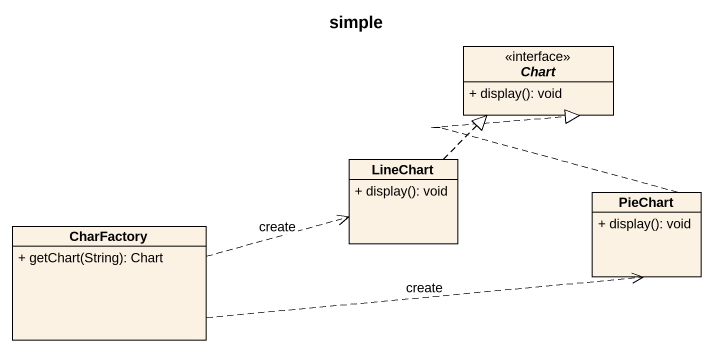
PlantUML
@startuml
title simple
hide circle
hide empty members
skinparam classAttributeIconSize 0
interface Chart {
  + display(): void
}
class LineChart {
  + display(): void
}
class PieChart {
  + display(): void
}
class CharFactory {
  + getChart(String): Chart
}
LineChart .up.|> Chart
PieChart .up.|> Chart
CharFactory .right.> LineChart : create
CharFactory .right.> PieChart : create
@enduml
